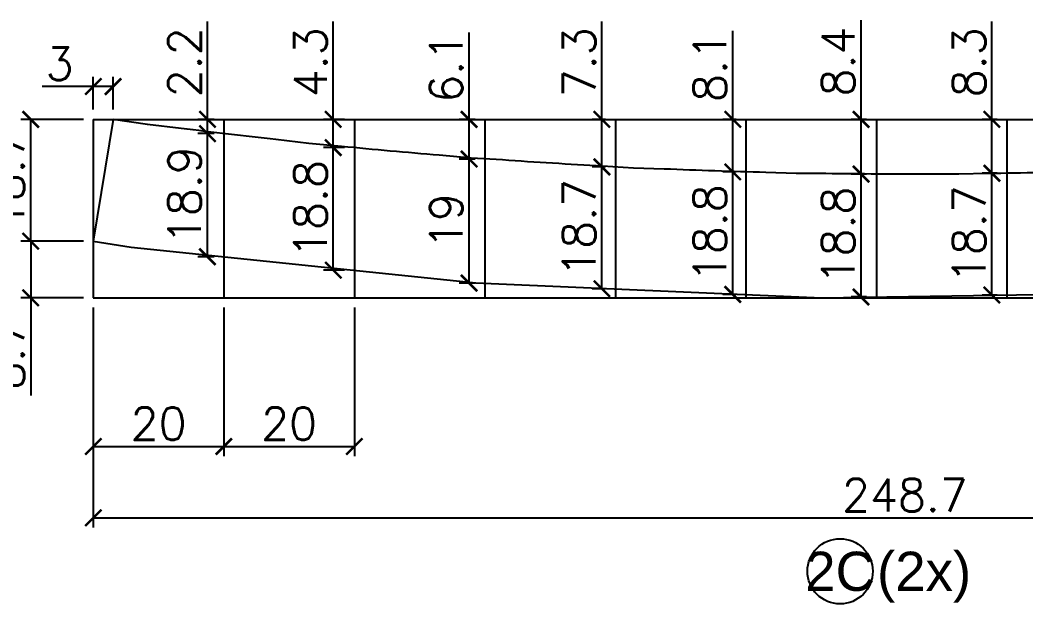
# Model space of a CAD drawing. Extents: x -15895 to 12929, y -2522 to 15173.
# Drawn here: x 5396.1 to 5704.4, y 4990.7 to 5169.7 of the extents above; entities that cross this region are included whole.
import ezdxf
from ezdxf.enums import TextEntityAlignment as Align

# ---------------------------------------------------------------- set-up
doc = ezdxf.new("R2010")
doc.units = 0
doc.header["$PDMODE"] = 35
doc.header["$PDSIZE"] = -10
doc.layers.add('COTA', color=241, linetype='Continuous')
doc.layers.add('Romaneio', color=10, linetype='Continuous')
doc.styles.add('ARIAL', font='arial.ttf')
doc.styles.add('Romans', font='romans.shx')
doc.dimstyles.new('Cota Seção (2x)', dxfattribs={"dimtxt": 10, "dimasz": 5, "dimexe": 3, "dimexo": 3, "dimgap": 2, "dimtad": 3, "dimdec": 1, "dimlfac": 0.5, "dimzin": 12, "dimdsep": 46, "dimtxsty": 'Romans', "dimblk": 'ARCHTICK', "dimcen": 0, "dimclrd": 4, "dimclre": 4, "dimclrt": 1, "dimadec": 1, "dimazin": 3, "dimtfac": 1, "dimtdec": 1, "dimtmove": 0, "dimatfit": 3, "dimldrblk": 'OBLIQUE', "dimfxl": 1, "dimtolj": 1, "dimtzin": 12, "dimarcsym": 0})

# ---------------------------------------------------------------- blocks, each defined once
blk = doc.blocks.new('_ArchTick')
at = {"color": 0, "linetype": 'ByBlock', "const_width": 0.15}
blk.add_lwpolyline([(-0.5, -0.5), (0.5, 0.5)], dxfattribs=at)
blk = doc.blocks.new('*D1585')
at = {"layer": 'COTA', "color": 4, "lineweight": -2, "transparency": 16777216}
for p, q in [((5418.56, 5081.56), (5418.56, 5014.08)), ((5916.02, 5081.56), (5916.02, 5014.08)), ((5418.56, 5017.08), (5916.02, 5017.08))]:
    blk.add_line(p, q, dxfattribs=at)
at = {"layer": 'Defpoints', "color": 0, "transparency": 16777216}
for p in [(5418.56, 5084.56), (5916.02, 5084.56), (5916.02, 5017.08)]:
    blk.add_point(p, dxfattribs=at)
at = {"layer": 'COTA', "color": 4, "lineweight": -2, "transparency": 16777216, "xscale": 5, "yscale": 5, "zscale": 5, "rotation": 180}
blk.add_blockref('_ArchTick', (5418.56, 5017.08), dxfattribs=at)
at = {"layer": 'COTA', "color": 4, "lineweight": -2, "transparency": 16777216, "xscale": 5, "yscale": 5, "zscale": 5}
blk.add_blockref('_ArchTick', (5916.02, 5017.08), dxfattribs=at)
at = {"layer": 'COTA', "color": 1, "transparency": 16777216, "insert": (5667.29, 5024.08), "char_height": 10, "attachment_point": 5, "style": 'Romans'}
blk.add_mtext('\\A1;248.7', dxfattribs=at)
blk = doc.blocks.new('_Oblique')
at = {"color": 0, "linetype": 'ByBlock', "lineweight": -2}
blk.add_line((-0.5, -0.5), (0.5, 0.5), dxfattribs=at)
blk = doc.blocks.new('*D1586')
at = {"layer": 'COTA', "color": 4, "lineweight": -2, "transparency": 16777216}
for p, q in [((5418.56, 5081.56), (5418.56, 5035.97)), ((5458.56, 5081.56), (5458.56, 5035.97)), ((5418.56, 5038.97), (5458.56, 5038.97))]:
    blk.add_line(p, q, dxfattribs=at)
at = {"layer": 'Defpoints', "color": 0, "transparency": 16777216}
for p in [(5418.56, 5084.56), (5458.56, 5084.56), (5458.56, 5038.97)]:
    blk.add_point(p, dxfattribs=at)
at = {"layer": 'COTA', "color": 4, "lineweight": -2, "transparency": 16777216, "xscale": 5, "yscale": 5, "zscale": 5, "rotation": 180}
blk.add_blockref('_ArchTick', (5418.56, 5038.97), dxfattribs=at)
at = {"layer": 'COTA', "color": 4, "lineweight": -2, "transparency": 16777216, "xscale": 5, "yscale": 5, "zscale": 5}
blk.add_blockref('_ArchTick', (5458.56, 5038.97), dxfattribs=at)
at = {"layer": 'COTA', "color": 1, "transparency": 16777216, "insert": (5438.56, 5045.97), "char_height": 10, "attachment_point": 5, "style": 'Romans'}
blk.add_mtext('\\A1;20', dxfattribs=at)
blk = doc.blocks.new('*D1587')
at = {"layer": 'COTA', "color": 4, "lineweight": -2, "transparency": 16777216}
for p, q in [((5458.56, 5081.56), (5458.56, 5035.97)), ((5498.56, 5081.56), (5498.56, 5035.97)), ((5458.56, 5038.97), (5498.56, 5038.97))]:
    blk.add_line(p, q, dxfattribs=at)
at = {"layer": 'Defpoints', "color": 0, "transparency": 16777216}
for p in [(5458.56, 5084.56), (5498.56, 5084.56), (5498.56, 5038.97)]:
    blk.add_point(p, dxfattribs=at)
at = {"layer": 'COTA', "color": 4, "lineweight": -2, "transparency": 16777216, "xscale": 5, "yscale": 5, "zscale": 5, "rotation": 180}
blk.add_blockref('_ArchTick', (5458.56, 5038.97), dxfattribs=at)
at = {"layer": 'COTA', "color": 4, "lineweight": -2, "transparency": 16777216, "xscale": 5, "yscale": 5, "zscale": 5}
blk.add_blockref('_ArchTick', (5498.56, 5038.97), dxfattribs=at)
at = {"layer": 'COTA', "color": 1, "transparency": 16777216, "insert": (5478.56, 5045.97), "char_height": 10, "attachment_point": 5, "style": 'Romans'}
blk.add_mtext('\\A1;20', dxfattribs=at)
blk = doc.blocks.new('*D1588')
at = {"layer": 'COTA', "color": 4, "lineweight": -2, "transparency": 16777216}
for p, q in [((5415.56, 5101.95), (5396.37, 5101.95)), ((5399.37, 5101.95), (5399.37, 5084.56)), ((5415.56, 5084.56), (5396.37, 5084.56)), ((5399.37, 5084.56), (5399.37, 5054.61))]:
    blk.add_line(p, q, dxfattribs=at)
at = {"layer": 'Defpoints', "color": 0, "transparency": 16777216}
for p in [(5418.56, 5101.95), (5399.37, 5084.56), (5418.56, 5084.56)]:
    blk.add_point(p, dxfattribs=at)
at = {"layer": 'COTA', "color": 4, "lineweight": -2, "transparency": 16777216, "xscale": 5, "yscale": 5, "zscale": 5}
for p, rotation in [((5399.37, 5101.95), 90), ((5399.37, 5084.56), 270)]:
    blk.add_blockref('_ArchTick', p, dxfattribs=dict(at, rotation=rotation))
at = {"layer": 'COTA', "color": 1, "transparency": 16777216, "insert": (5392.37, 5067.09), "char_height": 10, "attachment_point": 5, "rotation": 90, "style": 'Romans'}
blk.add_mtext('\\A1;8.7', dxfattribs=at)
blk = doc.blocks.new('*D1589')
at = {"layer": 'COTA', "color": 4, "lineweight": -2, "transparency": 16777216}
for p, q in [((5415.56, 5139.28), (5396.37, 5139.28)), ((5399.37, 5101.95), (5399.37, 5139.28)), ((5415.56, 5101.95), (5396.37, 5101.95))]:
    blk.add_line(p, q, dxfattribs=at)
at = {"layer": 'Defpoints', "color": 0, "transparency": 16777216}
for p in [(5399.37, 5139.28), (5418.56, 5139.28), (5418.56, 5101.95)]:
    blk.add_point(p, dxfattribs=at)
at = {"layer": 'COTA', "color": 4, "lineweight": -2, "transparency": 16777216, "xscale": 5, "yscale": 5, "zscale": 5}
for p, rotation in [((5399.37, 5139.28), 90), ((5399.37, 5101.95), 270)]:
    blk.add_blockref('_ArchTick', p, dxfattribs=dict(at, rotation=rotation))
at = {"layer": 'COTA', "color": 1, "transparency": 16777216, "insert": (5392.37, 5120.62), "char_height": 10, "attachment_point": 5, "rotation": 90, "style": 'Romans'}
blk.add_mtext('\\A1;18.7', dxfattribs=at)
blk = doc.blocks.new('*D1590')
at = {"layer": 'COTA', "color": 4, "lineweight": -2, "transparency": 16777216}
for p, q in [((5418.56, 5142.28), (5418.56, 5152.32)), ((5424.63, 5142.28), (5424.63, 5152.32)), ((5418.56, 5149.32), (5402.89, 5149.32)), ((5424.63, 5149.32), (5418.56, 5149.32))]:
    blk.add_line(p, q, dxfattribs=at)
at = {"layer": 'Defpoints', "color": 0, "transparency": 16777216}
for p in [(5418.56, 5149.32), (5418.56, 5139.28), (5424.63, 5139.28)]:
    blk.add_point(p, dxfattribs=at)
at = {"layer": 'COTA', "color": 4, "lineweight": -2, "transparency": 16777216, "xscale": 5, "yscale": 5, "zscale": 5, "rotation": 180}
blk.add_blockref('_ArchTick', (5418.56, 5149.32), dxfattribs=at)
at = {"layer": 'COTA', "color": 4, "lineweight": -2, "transparency": 16777216, "xscale": 5, "yscale": 5, "zscale": 5}
blk.add_blockref('_ArchTick', (5424.63, 5149.32), dxfattribs=at)
at = {"layer": 'COTA', "color": 1, "transparency": 16777216, "insert": (5408.23, 5156.32), "char_height": 10, "attachment_point": 5, "style": 'Romans'}
blk.add_mtext('\\A1;3', dxfattribs=at)
blk = doc.blocks.new('*D1591')
at = {"layer": 'COTA', "color": 4, "lineweight": -2, "transparency": 16777216}
for p, q in [((5455.56, 5134.91), (5450.55, 5134.91)), ((5453.55, 5097.14), (5453.55, 5134.91)), ((5455.56, 5097.14), (5450.55, 5097.14))]:
    blk.add_line(p, q, dxfattribs=at)
at = {"layer": 'Defpoints', "color": 0, "transparency": 16777216}
for p in [(5453.55, 5134.91), (5458.56, 5134.91), (5458.56, 5097.14)]:
    blk.add_point(p, dxfattribs=at)
at = {"layer": 'COTA', "color": 4, "lineweight": -2, "transparency": 16777216, "xscale": 5, "yscale": 5, "zscale": 5}
for p, rotation in [((5453.55, 5134.91), 90), ((5453.55, 5097.14), 270)]:
    blk.add_blockref('_ArchTick', p, dxfattribs=dict(at, rotation=rotation))
at = {"layer": 'COTA', "color": 1, "transparency": 16777216, "insert": (5446.55, 5116.03), "char_height": 10, "attachment_point": 5, "rotation": 90, "style": 'Romans'}
blk.add_mtext('\\A1;18.9', dxfattribs=at)
blk = doc.blocks.new('*D1592')
at = {"layer": 'COTA', "color": 4, "lineweight": -2, "transparency": 16777216}
for p, q in [((5453.55, 5139.28), (5453.55, 5169.24)), ((5455.56, 5139.28), (5450.55, 5139.28)), ((5453.55, 5134.91), (5453.55, 5139.28)), ((5455.56, 5134.91), (5450.55, 5134.91))]:
    blk.add_line(p, q, dxfattribs=at)
at = {"layer": 'Defpoints', "color": 0, "transparency": 16777216}
for p in [(5453.55, 5139.28), (5458.56, 5139.28), (5458.56, 5134.91)]:
    blk.add_point(p, dxfattribs=at)
at = {"layer": 'COTA', "color": 4, "lineweight": -2, "transparency": 16777216, "xscale": 5, "yscale": 5, "zscale": 5}
for p, rotation in [((5453.55, 5139.28), 90), ((5453.55, 5134.91), 270)]:
    blk.add_blockref('_ArchTick', p, dxfattribs=dict(at, rotation=rotation))
at = {"layer": 'COTA', "color": 1, "transparency": 16777216, "insert": (5446.55, 5156.76), "char_height": 10, "attachment_point": 5, "rotation": 90, "style": 'Romans'}
blk.add_mtext('\\A1;2.2', dxfattribs=at)
blk = doc.blocks.new('*D1593')
at = {"layer": 'COTA', "color": 4, "lineweight": -2, "transparency": 16777216}
for p, q in [((5495.56, 5130.6), (5489.1, 5130.6)), ((5492.1, 5093.03), (5492.1, 5130.6)), ((5495.56, 5093.03), (5489.1, 5093.03))]:
    blk.add_line(p, q, dxfattribs=at)
at = {"layer": 'Defpoints', "color": 0, "transparency": 16777216}
for p in [(5492.1, 5130.6), (5498.56, 5130.6), (5498.56, 5093.03)]:
    blk.add_point(p, dxfattribs=at)
at = {"layer": 'COTA', "color": 4, "lineweight": -2, "transparency": 16777216, "xscale": 5, "yscale": 5, "zscale": 5}
for p, rotation in [((5492.1, 5130.6), 90), ((5492.1, 5093.03), 270)]:
    blk.add_blockref('_ArchTick', p, dxfattribs=dict(at, rotation=rotation))
at = {"layer": 'COTA', "color": 1, "transparency": 16777216, "insert": (5485.1, 5111.81), "char_height": 10, "attachment_point": 5, "rotation": 90, "style": 'Romans'}
blk.add_mtext('\\A1;18.8', dxfattribs=at)
blk = doc.blocks.new('*D1594')
at = {"layer": 'COTA', "color": 4, "lineweight": -2, "transparency": 16777216}
for p, q in [((5492.1, 5139.28), (5492.1, 5169.24)), ((5495.56, 5139.28), (5489.1, 5139.28)), ((5492.1, 5130.6), (5492.1, 5139.28)), ((5495.56, 5130.6), (5489.1, 5130.6))]:
    blk.add_line(p, q, dxfattribs=at)
at = {"layer": 'Defpoints', "color": 0, "transparency": 16777216}
for p in [(5492.1, 5139.28), (5498.56, 5139.28), (5498.56, 5130.6)]:
    blk.add_point(p, dxfattribs=at)
at = {"layer": 'COTA', "color": 4, "lineweight": -2, "transparency": 16777216, "xscale": 5, "yscale": 5, "zscale": 5}
for p, rotation in [((5492.1, 5139.28), 90), ((5492.1, 5130.6), 270)]:
    blk.add_blockref('_ArchTick', p, dxfattribs=dict(at, rotation=rotation))
at = {"layer": 'COTA', "color": 1, "transparency": 16777216, "insert": (5485.1, 5156.76), "char_height": 10, "attachment_point": 5, "rotation": 90, "style": 'Romans'}
blk.add_mtext('\\A1;4.3', dxfattribs=at)
blk = doc.blocks.new('*D1595')
at = {"layer": 'COTA', "color": 4, "lineweight": -2, "transparency": 16777216}
for p, q in [((5535.56, 5127.15), (5530.72, 5127.15)), ((5533.72, 5089.08), (5533.72, 5127.15)), ((5535.56, 5089.08), (5530.72, 5089.08))]:
    blk.add_line(p, q, dxfattribs=at)
at = {"layer": 'Defpoints', "color": 0, "transparency": 16777216}
for p in [(5533.72, 5127.15), (5538.56, 5127.15), (5538.56, 5089.08)]:
    blk.add_point(p, dxfattribs=at)
at = {"layer": 'COTA', "color": 4, "lineweight": -2, "transparency": 16777216, "xscale": 5, "yscale": 5, "zscale": 5}
for p, rotation in [((5533.72, 5127.15), 90), ((5533.72, 5089.08), 270)]:
    blk.add_blockref('_ArchTick', p, dxfattribs=dict(at, rotation=rotation))
at = {"layer": 'COTA', "color": 1, "transparency": 16777216, "insert": (5526.72, 5108.12), "char_height": 10, "attachment_point": 5, "rotation": 90, "style": 'Romans'}
blk.add_mtext('\\A1;19', dxfattribs=at)
blk = doc.blocks.new('*D1596')
at = {"layer": 'COTA', "color": 4, "lineweight": -2, "transparency": 16777216}
for p, q in [((5533.72, 5139.28), (5533.72, 5165.9)), ((5535.56, 5139.28), (5530.72, 5139.28)), ((5533.72, 5127.12), (5533.72, 5139.28)), ((5535.56, 5127.12), (5530.72, 5127.12))]:
    blk.add_line(p, q, dxfattribs=at)
at = {"layer": 'Defpoints', "color": 0, "transparency": 16777216}
for p in [(5533.72, 5139.28), (5538.56, 5139.28), (5538.56, 5127.12)]:
    blk.add_point(p, dxfattribs=at)
at = {"layer": 'COTA', "color": 4, "lineweight": -2, "transparency": 16777216, "xscale": 5, "yscale": 5, "zscale": 5}
for p, rotation in [((5533.72, 5139.28), 90), ((5533.72, 5127.12), 270)]:
    blk.add_blockref('_ArchTick', p, dxfattribs=dict(at, rotation=rotation))
at = {"layer": 'COTA', "color": 1, "transparency": 16777216, "insert": (5526.72, 5155.09), "char_height": 10, "attachment_point": 5, "rotation": 90, "style": 'Romans'}
blk.add_mtext('\\A1;6.1', dxfattribs=at)
blk = doc.blocks.new('*D1597')
at = {"layer": 'COTA', "color": 4, "lineweight": -2, "transparency": 16777216}
for p, q in [((5575.56, 5124.69), (5571.43, 5124.69)), ((5574.43, 5087.33), (5574.43, 5124.69)), ((5575.56, 5087.33), (5571.43, 5087.33))]:
    blk.add_line(p, q, dxfattribs=at)
at = {"layer": 'Defpoints', "color": 0, "transparency": 16777216}
for p in [(5574.43, 5124.69), (5578.56, 5124.69), (5578.56, 5087.33)]:
    blk.add_point(p, dxfattribs=at)
at = {"layer": 'COTA', "color": 4, "lineweight": -2, "transparency": 16777216, "xscale": 5, "yscale": 5, "zscale": 5}
for p, rotation in [((5574.43, 5124.69), 90), ((5574.43, 5087.33), 270)]:
    blk.add_blockref('_ArchTick', p, dxfattribs=dict(at, rotation=rotation))
at = {"layer": 'COTA', "color": 1, "transparency": 16777216, "insert": (5567.43, 5106.01), "char_height": 10, "attachment_point": 5, "rotation": 90, "style": 'Romans'}
blk.add_mtext('\\A1;18.7', dxfattribs=at)
blk = doc.blocks.new('*D1598')
at = {"layer": 'COTA', "color": 4, "lineweight": -2, "transparency": 16777216}
for p, q in [((5574.43, 5139.28), (5574.43, 5169.24)), ((5575.56, 5139.28), (5571.43, 5139.28)), ((5574.43, 5124.69), (5574.43, 5139.28)), ((5575.56, 5124.69), (5571.43, 5124.69))]:
    blk.add_line(p, q, dxfattribs=at)
at = {"layer": 'Defpoints', "color": 0, "transparency": 16777216}
for p in [(5574.43, 5139.28), (5578.56, 5139.28), (5578.56, 5124.69)]:
    blk.add_point(p, dxfattribs=at)
at = {"layer": 'COTA', "color": 4, "lineweight": -2, "transparency": 16777216, "xscale": 5, "yscale": 5, "zscale": 5}
for p, rotation in [((5574.43, 5139.28), 90), ((5574.43, 5124.69), 270)]:
    blk.add_blockref('_ArchTick', p, dxfattribs=dict(at, rotation=rotation))
at = {"layer": 'COTA', "color": 1, "transparency": 16777216, "insert": (5567.43, 5156.76), "char_height": 10, "attachment_point": 5, "rotation": 90, "style": 'Romans'}
blk.add_mtext('\\A1;7.3', dxfattribs=at)
blk = doc.blocks.new('*D1599')
at = {"layer": 'COTA', "color": 4, "lineweight": -2, "transparency": 16777216}
for p, q in [((5615.56, 5123.17), (5611.54, 5123.17)), ((5614.54, 5085.58), (5614.54, 5123.17)), ((5615.56, 5085.58), (5611.54, 5085.58))]:
    blk.add_line(p, q, dxfattribs=at)
at = {"layer": 'Defpoints', "color": 0, "transparency": 16777216}
for p in [(5614.54, 5123.17), (5618.56, 5123.17), (5618.56, 5085.58)]:
    blk.add_point(p, dxfattribs=at)
at = {"layer": 'COTA', "color": 4, "lineweight": -2, "transparency": 16777216, "xscale": 5, "yscale": 5, "zscale": 5}
for p, rotation in [((5614.54, 5123.17), 90), ((5614.54, 5085.58), 270)]:
    blk.add_blockref('_ArchTick', p, dxfattribs=dict(at, rotation=rotation))
at = {"layer": 'COTA', "color": 1, "transparency": 16777216, "insert": (5607.54, 5104.37), "char_height": 10, "attachment_point": 5, "rotation": 90, "style": 'Romans'}
blk.add_mtext('\\A1;18.8', dxfattribs=at)
blk = doc.blocks.new('*D1600')
at = {"layer": 'COTA', "color": 4, "lineweight": -2, "transparency": 16777216}
for p, q in [((5614.54, 5139.28), (5614.54, 5166.38)), ((5615.56, 5139.28), (5611.54, 5139.28)), ((5614.54, 5123.17), (5614.54, 5139.28)), ((5615.56, 5123.17), (5611.54, 5123.17))]:
    blk.add_line(p, q, dxfattribs=at)
at = {"layer": 'Defpoints', "color": 0, "transparency": 16777216}
for p in [(5614.54, 5139.28), (5618.56, 5139.28), (5618.56, 5123.17)]:
    blk.add_point(p, dxfattribs=at)
at = {"layer": 'COTA', "color": 4, "lineweight": -2, "transparency": 16777216, "xscale": 5, "yscale": 5, "zscale": 5}
for p, rotation in [((5614.54, 5139.28), 90), ((5614.54, 5123.17), 270)]:
    blk.add_blockref('_ArchTick', p, dxfattribs=dict(at, rotation=rotation))
at = {"layer": 'COTA', "color": 1, "transparency": 16777216, "insert": (5607.54, 5155.33), "char_height": 10, "attachment_point": 5, "rotation": 90, "style": 'Romans'}
blk.add_mtext('\\A1;8.1', dxfattribs=at)
blk = doc.blocks.new('*D1601')
at = {"layer": 'COTA', "color": 4, "lineweight": -2, "transparency": 16777216}
for p, q in [((5655.56, 5122.5), (5650.84, 5122.5)), ((5653.84, 5084.81), (5653.84, 5122.5)), ((5655.56, 5084.81), (5650.84, 5084.81))]:
    blk.add_line(p, q, dxfattribs=at)
at = {"layer": 'Defpoints', "color": 0, "transparency": 16777216}
for p in [(5653.84, 5122.5), (5658.56, 5122.5), (5658.56, 5084.81)]:
    blk.add_point(p, dxfattribs=at)
at = {"layer": 'COTA', "color": 4, "lineweight": -2, "transparency": 16777216, "xscale": 5, "yscale": 5, "zscale": 5}
for p, rotation in [((5653.84, 5122.5), 90), ((5653.84, 5084.81), 270)]:
    blk.add_blockref('_ArchTick', p, dxfattribs=dict(at, rotation=rotation))
at = {"layer": 'COTA', "color": 1, "transparency": 16777216, "insert": (5646.84, 5103.66), "char_height": 10, "attachment_point": 5, "rotation": 90, "style": 'Romans'}
blk.add_mtext('\\A1;18.8', dxfattribs=at)
blk = doc.blocks.new('*D1602')
at = {"layer": 'COTA', "color": 4, "lineweight": -2, "transparency": 16777216}
for p, q in [((5653.84, 5139.28), (5653.84, 5169.71)), ((5655.56, 5139.28), (5650.84, 5139.28)), ((5653.84, 5122.5), (5653.84, 5139.28)), ((5655.56, 5122.5), (5650.84, 5122.5))]:
    blk.add_line(p, q, dxfattribs=at)
at = {"layer": 'Defpoints', "color": 0, "transparency": 16777216}
for p in [(5653.84, 5139.28), (5658.56, 5139.28), (5658.56, 5122.5)]:
    blk.add_point(p, dxfattribs=at)
at = {"layer": 'COTA', "color": 4, "lineweight": -2, "transparency": 16777216, "xscale": 5, "yscale": 5, "zscale": 5}
for p, rotation in [((5653.84, 5139.28), 90), ((5653.84, 5122.5), 270)]:
    blk.add_blockref('_ArchTick', p, dxfattribs=dict(at, rotation=rotation))
at = {"layer": 'COTA', "color": 1, "transparency": 16777216, "insert": (5646.84, 5157), "char_height": 10, "attachment_point": 5, "rotation": 90, "style": 'Romans'}
blk.add_mtext('\\A1;8.4', dxfattribs=at)
blk = doc.blocks.new('*D1603')
at = {"layer": 'COTA', "color": 4, "lineweight": -2, "transparency": 16777216}
for p, q in [((5695.56, 5122.75), (5690.94, 5122.75)), ((5693.94, 5085.42), (5693.94, 5122.75)), ((5695.56, 5085.42), (5690.94, 5085.42))]:
    blk.add_line(p, q, dxfattribs=at)
at = {"layer": 'Defpoints', "color": 0, "transparency": 16777216}
for p in [(5693.94, 5122.75), (5698.56, 5122.75), (5698.56, 5085.42)]:
    blk.add_point(p, dxfattribs=at)
at = {"layer": 'COTA', "color": 4, "lineweight": -2, "transparency": 16777216, "xscale": 5, "yscale": 5, "zscale": 5}
for p, rotation in [((5693.94, 5122.75), 90), ((5693.94, 5085.42), 270)]:
    blk.add_blockref('_ArchTick', p, dxfattribs=dict(at, rotation=rotation))
at = {"layer": 'COTA', "color": 1, "transparency": 16777216, "insert": (5686.94, 5104.08), "char_height": 10, "attachment_point": 5, "rotation": 90, "style": 'Romans'}
blk.add_mtext('\\A1;18.7', dxfattribs=at)
blk = doc.blocks.new('*D1604')
at = {"layer": 'COTA', "color": 4, "lineweight": -2, "transparency": 16777216}
for p, q in [((5693.94, 5139.28), (5693.94, 5169.24)), ((5695.56, 5139.28), (5690.94, 5139.28)), ((5693.94, 5122.75), (5693.94, 5139.28)), ((5695.56, 5122.75), (5690.94, 5122.75))]:
    blk.add_line(p, q, dxfattribs=at)
at = {"layer": 'Defpoints', "color": 0, "transparency": 16777216}
for p in [(5693.94, 5139.28), (5698.56, 5139.28), (5698.56, 5122.75)]:
    blk.add_point(p, dxfattribs=at)
at = {"layer": 'COTA', "color": 4, "lineweight": -2, "transparency": 16777216, "xscale": 5, "yscale": 5, "zscale": 5}
for p, rotation in [((5693.94, 5139.28), 90), ((5693.94, 5122.75), 270)]:
    blk.add_blockref('_ArchTick', p, dxfattribs=dict(at, rotation=rotation))
at = {"layer": 'COTA', "color": 1, "transparency": 16777216, "insert": (5686.94, 5156.76), "char_height": 10, "attachment_point": 5, "rotation": 90, "style": 'Romans'}
blk.add_mtext('\\A1;8.3', dxfattribs=at)

msp = doc.modelspace()

# ---------------------------------------------------------------- linework, layer by layer
at = {"linetype": 'Continuous'}
msp.add_lwpolyline([(5724.81, 5123.4, -0.004541), (5692.71, 5122.66), (5683.78, 5122.45), (5674.78, 5122.49, -0.004487), (5643.06, 5122.65), (5633.92, 5122.7), (5624.7, 5123.01, -0.004421), (5593.47, 5124.04), (5584.09, 5124.35), (5574.61, 5124.94, -0.004341), (5543.98, 5126.82), (5534.32, 5127.41), (5524.54, 5128.29, -0.004246), (5494.65, 5130.98), (5484.66, 5131.88), (5474.54, 5133.07, -0.004136), (5445.5, 5136.51), (5435.14, 5137.74), (5424.63, 5139.28), (5418.56, 5101.95), (5430.2, 5100.06), (5535.8, 5089.2), (5641.85, 5084.56), (5748, 5086.16)], format="xyb", dxfattribs=at)
at = {"layer": 'COTA'}
for p, q in [((5418.56, 5139.28), (5916.02, 5139.28)), ((5418.56, 5139.28), (5418.56, 5084.56)), ((5458.56, 5139.28), (5458.56, 5084.56)), ((5498.56, 5139.28), (5498.56, 5084.56)), ((5538.56, 5139.28), (5538.56, 5084.56)), ((5578.56, 5139.28), (5578.56, 5084.56)), ((5618.56, 5139.28), (5618.56, 5084.56)), ((5658.56, 5139.28), (5658.56, 5084.56)), ((5698.56, 5139.28), (5698.56, 5084.56)), ((5418.56, 5084.56), (5916.02, 5084.56))]:
    msp.add_line(p, q, dxfattribs=at)
at = {"layer": 'Romaneio', "color": 1, "linetype": 'ByBlock'}
msp.add_circle((5647.42, 5000.7), 10, dxfattribs=at)

# ---------------------------------------------------------------- texts
at = {"layer": 'Romaneio', "color": 255, "linetype": 'ByBlock', "style": 'ARIAL'}
for s, p in [('2C', (5647.42, 5000.7)), ('(2x)', (5673.17, 5000.7))]:
    msp.add_text(s, height=12, dxfattribs=at).set_placement(p, align=Align.MIDDLE_CENTER)

# ---------------------------------------------------------------- dimensions: what is measured, and where the dimension line sits
at = {"layer": 'COTA'}
for base, p1, p2, picture, middle in [((5453.55, 5139.28), (5458.56, 5134.91), (5458.56, 5139.28), '*D1592', (5446.55, 5156.76)), ((5492.1, 5139.28), (5498.56, 5130.6), (5498.56, 5139.28), '*D1594', (5485.1, 5156.76)), ((5574.43, 5139.28), (5578.56, 5124.69), (5578.56, 5139.28), '*D1598', (5567.43, 5156.76)), ((5653.84, 5139.28), (5658.56, 5122.5), (5658.56, 5139.28), '*D1602', (5646.84, 5157)), ((5693.94, 5139.28), (5698.56, 5122.75), (5698.56, 5139.28), '*D1604', (5686.94, 5156.76)), ((5614.54, 5139.28), (5618.56, 5123.17), (5618.56, 5139.28), '*D1600', (5607.54, 5155.33)), ((5533.72, 5139.28), (5538.56, 5127.12), (5538.56, 5139.28), '*D1596', (5526.72, 5155.09)), ((5399.37, 5139.28), (5418.56, 5101.95), (5418.56, 5139.28), '*D1589', (5392.37, 5120.62)), ((5453.55, 5134.91), (5458.56, 5097.14), (5458.56, 5134.91), '*D1591', (5446.55, 5116.03)), ((5492.1, 5130.6), (5498.56, 5093.03), (5498.56, 5130.6), '*D1593', (5485.1, 5111.81)), ((5533.72, 5127.15), (5538.56, 5089.08), (5538.56, 5127.15), '*D1595', (5526.72, 5108.12)), ((5574.43, 5124.69), (5578.56, 5087.33), (5578.56, 5124.69), '*D1597', (5567.43, 5106.01)), ((5614.54, 5123.17), (5618.56, 5085.58), (5618.56, 5123.17), '*D1599', (5607.54, 5104.37)), ((5653.84, 5122.5), (5658.56, 5084.81), (5658.56, 5122.5), '*D1601', (5646.84, 5103.66)), ((5693.94, 5122.75), (5698.56, 5085.42), (5698.56, 5122.75), '*D1603', (5686.94, 5104.08)), ((5399.37, 5084.56), (5418.56, 5101.95), (5418.56, 5084.56), '*D1588', (5392.37, 5067.09))]:
    dim = msp.add_linear_dim(base=base, p1=p1, p2=p2, angle=90, dimstyle='Cota Seção (2x)', dxfattribs=at)
    dim.commit()
    dim.dimension.update_dxf_attribs({"geometry": picture, "text_midpoint": middle})
for base, p1, p2, picture, middle in [((5418.56, 5149.32), (5424.63, 5139.28), (5418.56, 5139.28), '*D1590', (5408.23, 5156.32)), ((5916.02, 5017.08), (5418.56, 5084.56), (5916.02, 5084.56), '*D1585', (5667.29, 5024.08)), ((5458.56, 5038.97), (5418.56, 5084.56), (5458.56, 5084.56), '*D1586', (5438.56, 5045.97)), ((5498.56, 5038.97), (5458.56, 5084.56), (5498.56, 5084.56), '*D1587', (5478.56, 5045.97))]:
    dim = msp.add_linear_dim(base=base, p1=p1, p2=p2, dimstyle='Cota Seção (2x)', dxfattribs=at)
    dim.commit()
    dim.dimension.update_dxf_attribs({"geometry": picture, "text_midpoint": middle})

doc.saveas('drawing.dxf')
